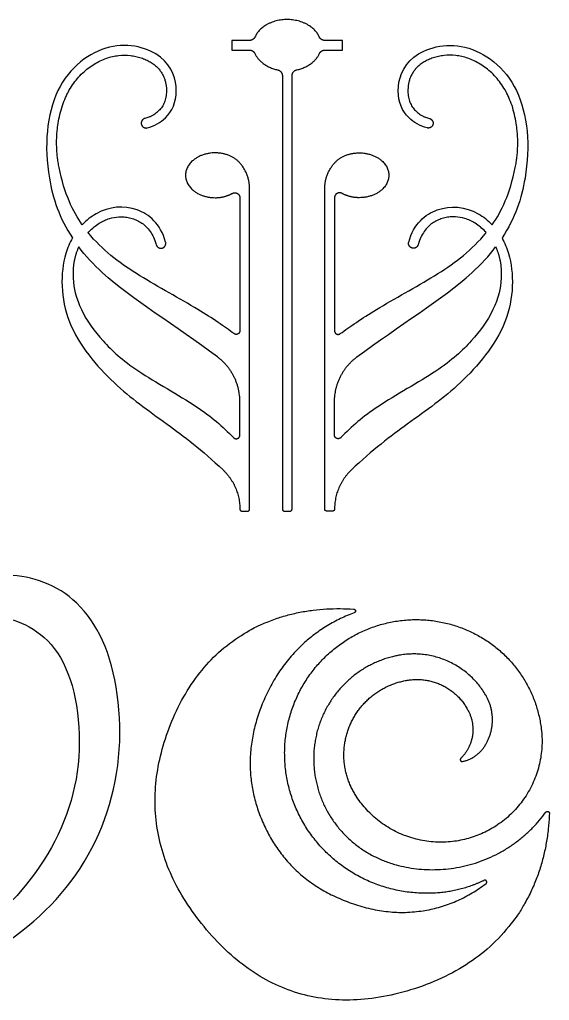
# Model space of a CAD drawing. Header units: millimetres. Extents: x -135 to 7155, y -215 to 2165.
# Drawn here: x 32 to 86.1, y 39.6 to 139.9 of the extents above; entities that cross this region are included whole.
import ezdxf

# ---------------------------------------------------------------- set-up
doc = ezdxf.new("R2010")
doc.units = ezdxf.units.MM
doc.header["$MEASUREMENT"] = 0
doc.layers.add('Default', color=18, linetype='Continuous')

msp = doc.modelspace()

# ---------------------------------------------------------------- linework, layer by layer
at = {"layer": 'Default', "color": 5}
for p, q in [((55.47, 137.74), (53.66, 137.74)), ((53.66, 137.74), (53.66, 136.75)), ((64.94, 137.74), (63.14, 137.74)), ((64.94, 136.75), (64.94, 137.74)), ((53.66, 136.75), (55.47, 136.75)), ((63.14, 136.75), (64.94, 136.75)), ((58.81, 134.14), (58.81, 89.85)), ((59.8, 89.85), (59.8, 134.14)), ((55.46, 89.85), (55.46, 122.61)), ((63.14, 89.85), (63.14, 122.61)), ((54.47, 121.66), (54.47, 108.07)), ((64.14, 121.66), (64.14, 108.07)), ((54.47, 97.41), (54.47, 100.83)), ((64.14, 97.41), (64.14, 100.83)), ((54.67, 89.65), (55.26, 89.65)), ((59, 89.65), (59.3, 89.65)), ((59.3, 89.65), (59.6, 89.65)), ((63.94, 89.65), (63.34, 89.65)), ((86.09, 58.75), (86.08, 58.53))]:
    msp.add_line(p, q, dxfattribs=at)
for points, weights in [([(59.3, 139.87), (56.82, 139.87), (56.01, 138.09)], [1, 0.771647861861, 0.899362000735]), ([(62.59, 138.09), (61.79, 139.87), (59.3, 139.87)], [0.899362000735, 0.771647861861, 1]), ([(56.01, 138.09), (55.85, 137.74), (55.47, 137.74)], [1, 0.84074808029, 1]), ([(63.14, 137.74), (62.75, 137.74), (62.59, 138.09)], [1, 0.84074808029, 1]), ([(55.47, 136.75), (55.85, 136.75), (56.01, 136.39)], [1, 0.840748023385, 1]), ([(56.01, 136.39), (56.6, 135.11), (58.33, 134.73)], [0.899361954433, 0.802774490183, 0.909841920744]), ([(60.27, 134.73), (62.01, 135.11), (62.59, 136.39)], [0.909841920744, 0.802774490183, 0.899361954433]), ([(62.59, 136.39), (62.75, 136.75), (63.14, 136.75)], [1, 0.840748023385, 1]), ([(58.33, 134.73), (58.81, 134.62), (58.81, 134.14)], [1, 0.779076731535, 1]), ([(59.8, 134.14), (59.8, 134.62), (60.27, 134.73)], [1, 0.779076731535, 1]), ([(36, 124.76), (35.57, 126.9), (35.87, 129.06)], [1, 0.985409959166, 1]), ([(82.61, 124.76), (83.04, 126.9), (82.73, 129.06)], [1, 0.985409959166, 1]), ([(55.46, 122.61), (55.46, 124.17), (54.39, 125.3)], [1, 0.928671913587, 1]), ([(63.14, 122.61), (63.14, 124.17), (64.22, 125.3)], [1, 0.928671913587, 1]), ([(37.92, 116.44), (37.45, 115.33), (37.43, 114.13)], [1, 0.981921267403, 1]), ([(80.69, 116.44), (81.15, 115.33), (81.17, 114.13)], [1, 0.981921267403, 1]), ([(54.47, 100.83), (54.47, 103.69), (52.18, 105.4)], [1, 0.894124459826, 1]), ([(64.14, 100.83), (64.14, 103.69), (66.43, 105.4)], [1, 0.894124459826, 1]), ([(52.75, 93.85), (54.47, 92.22), (54.47, 89.85)], [1, 0.919101078178, 1]), ([(65.86, 93.85), (64.14, 92.22), (64.14, 89.85)], [1, 0.919101078178, 1]), ([(54.47, 89.85), (54.47, 89.65), (54.67, 89.65)], [1, 0.707106781187, 1]), ([(55.26, 89.65), (55.46, 89.65), (55.46, 89.85)], [1, 0.707106781187, 1]), ([(58.81, 89.85), (58.81, 89.65), (59, 89.65)], [1, 0.707106781186, 1]), ([(59.6, 89.65), (59.8, 89.65), (59.8, 89.85)], [1, 0.707106781186, 1]), ([(63.34, 89.65), (63.14, 89.65), (63.14, 89.85)], [1, 0.707106781187, 1]), ([(64.14, 89.85), (64.14, 89.65), (63.94, 89.65)], [1, 0.707106781187, 1]), ([(79.58, 70.86), (76.56, 75.97), (70.72, 74.91)], [1, 0.820827026695, 1]), ([(71.69, 72.38), (75.97, 73.02), (77.86, 69.13)], [1, 0.806572835269, 1]), ([(79.44, 65.57), (81.17, 68.17), (79.58, 70.86)], [1, 0.846830984611, 1]), ([(77.86, 69.13), (79.16, 66.47), (77.05, 64.39)], [1, 0.811042001987, 1]), ([(77.23, 64.06), (78.64, 64.36), (79.44, 65.57)], [1, 0.926919326225, 1]), ([(70.18, 53.57), (79.82, 50.78), (85.73, 58.88)], [1, 0.81889967655, 1]), ([(79.41, 51.91), (77.29, 50.87), (74.94, 50.65)], [1, 0.983707250627, 1])]:
    msp.add_rational_spline(points, weights, degree=2, dxfattribs=at)
for points, knots in [([(45.01, 128.8), (45.76, 128.99), (47.29, 129.88), (48.37, 132.37), (47.17, 136.42), (41.17, 138.09), (34.99, 133.48), (34.28, 124.85), (36.03, 119.58), (37.36, 117.56)], [3211.737778, 3211.737778, 3211.737778, 3211.737778, 3223.367754, 3240.610579, 3257.853404, 3275.09623, 3292.339055, 3309.58188, 3320.442927, 3320.442927, 3320.442927, 3320.442927]), ([(73.6, 128.8), (72.84, 128.99), (71.32, 129.88), (70.24, 132.37), (71.44, 136.42), (77.43, 138.09), (83.62, 133.48), (84.32, 124.85), (82.58, 119.58), (81.25, 117.56)], [2768.951312, 2768.951312, 2768.951312, 2768.951312, 2780.581288, 2797.824113, 2815.066938, 2832.309764, 2849.552589, 2866.795414, 2877.656461, 2877.656461, 2877.656461, 2877.656461]), ([(35.87, 129.06), (35.92, 129.35), (36.02, 129.96), (36.25, 130.85), (36.51, 131.57), (36.75, 132.12), (37, 132.62), (37.5, 133.43), (38.19, 134.25), (38.97, 134.91), (39.57, 135.33), (40.2, 135.67), (40.82, 135.93), (41.45, 136.11), (42.27, 136.24), (43.08, 136.24), (43.85, 136.12), (44.38, 135.97), (44.87, 135.78), (45.31, 135.55), (45.69, 135.3), (46.02, 135.02), (46.28, 134.73), (46.49, 134.41), (46.66, 134.09), (46.79, 133.75), (46.89, 133.41), (46.95, 133.07), (46.97, 132.73), (46.97, 132.31), (46.9, 131.82), (46.73, 131.3), (46.5, 130.92), (46.29, 130.66), (46.04, 130.4), (45.75, 130.18), (45.42, 130), (45.13, 129.87), (44.9, 129.8), (44.77, 129.77)], [3166.434037, 3166.434037, 3166.434037, 3166.434037, 3168.214097, 3170.137666, 3171.969965, 3172.847324, 3173.71066, 3175.390594, 3178.582827, 3180.102562, 3181.57384, 3182.994181, 3184.359947, 3185.667204, 3186.928225, 3189.349174, 3190.506807, 3191.621362, 3192.682827, 3193.679335, 3194.597015, 3195.43801, 3196.22745, 3196.981406, 3197.715885, 3198.438815, 3199.152187, 3199.853913, 3200.537873, 3201.195661, 3202.389678, 3203.46842, 3204.49993, 3205.018215, 3205.549403, 3206.63625, 3207.199782, 3207.786296, 3208.596157, 3208.596157, 3208.596157, 3208.596157]), ([(82.73, 129.06), (82.69, 129.35), (82.58, 129.96), (82.36, 130.85), (82.1, 131.57), (81.86, 132.12), (81.6, 132.62), (81.11, 133.43), (80.42, 134.25), (79.64, 134.91), (79.03, 135.33), (78.41, 135.67), (77.78, 135.93), (77.15, 136.11), (76.34, 136.24), (75.53, 136.24), (74.76, 136.12), (74.22, 135.97), (73.73, 135.78), (73.29, 135.55), (72.91, 135.3), (72.59, 135.02), (72.33, 134.73), (72.11, 134.41), (71.94, 134.09), (71.81, 133.75), (71.72, 133.41), (71.66, 133.07), (71.63, 132.73), (71.64, 132.31), (71.7, 131.82), (71.88, 131.3), (72.1, 130.92), (72.32, 130.66), (72.57, 130.4), (72.86, 130.18), (73.18, 130), (73.48, 129.87), (73.7, 129.8), (73.83, 129.77)], [3166.434037, 3166.434037, 3166.434037, 3166.434037, 3168.214097, 3170.137666, 3171.969965, 3172.847324, 3173.71066, 3175.390594, 3178.582827, 3180.102562, 3181.57384, 3182.994181, 3184.359947, 3185.667204, 3186.928225, 3189.349174, 3190.506807, 3191.621362, 3192.682827, 3193.679335, 3194.597015, 3195.43801, 3196.22745, 3196.981406, 3197.715885, 3198.438815, 3199.152187, 3199.853913, 3200.537873, 3201.195661, 3202.389678, 3203.46842, 3204.49993, 3205.018215, 3205.549403, 3206.63625, 3207.199782, 3207.786296, 3208.596157, 3208.596157, 3208.596157, 3208.596157]), ([(46.88, 117.14), (46.35, 119.01), (43.98, 121.04), (40.56, 120.72), (38.8, 119.37), (38.36, 118.91)], [3115.735311, 3115.735311, 3115.735311, 3115.735311, 3128.748954, 3142.866476, 3148.258818, 3148.258818, 3148.258818, 3148.258818]), ([(71.72, 117.14), (72.25, 119.01), (74.63, 121.04), (78.05, 120.72), (79.81, 119.37), (80.25, 118.91)], [3115.735311, 3115.735311, 3115.735311, 3115.735311, 3128.748954, 3142.866476, 3148.258818, 3148.258818, 3148.258818, 3148.258818]), ([(38.97, 118.11), (39, 118.15), (39.19, 118.35), (39.55, 118.68), (40.07, 119.06), (40.61, 119.34), (41.28, 119.6), (41.97, 119.73), (42.66, 119.72), (43.2, 119.63), (43.73, 119.47), (44.24, 119.23), (44.71, 118.91), (45.13, 118.48), (45.51, 117.93), (45.76, 117.38), (45.89, 117.01), (45.92, 116.87)], [3094.909197, 3094.909197, 3094.909197, 3094.909197, 3095.235671, 3096.579914, 3097.863127, 3099.090926, 3100.259337, 3102.194636, 3103.289203, 3104.382875, 3105.491817, 3106.606601, 3107.73899, 3108.928194, 3110.231848, 3111.72518, 3112.593799, 3112.593799, 3112.593799, 3112.593799]), ([(79.64, 118.11), (79.6, 118.15), (79.42, 118.35), (79.06, 118.68), (78.53, 119.06), (78, 119.34), (77.32, 119.6), (76.63, 119.73), (75.95, 119.72), (75.4, 119.63), (74.88, 119.47), (74.37, 119.23), (73.9, 118.91), (73.47, 118.48), (73.1, 117.93), (72.84, 117.38), (72.72, 117.01), (72.68, 116.87)], [3094.909197, 3094.909197, 3094.909197, 3094.909197, 3095.235671, 3096.579914, 3097.863127, 3099.090926, 3100.259337, 3102.194636, 3103.289203, 3104.382875, 3105.491817, 3106.606601, 3107.73899, 3108.928194, 3110.231848, 3111.72518, 3112.593799, 3112.593799, 3112.593799, 3112.593799]), ([(37.36, 117.56), (37.09, 117.08), (36.1, 114.75), (36.14, 108.76), (41.73, 102.25), (46.27, 99.14), (50.62, 95.88), (52.75, 93.85)], [3320.442927, 3320.442927, 3320.442927, 3320.442927, 3324.638747, 3338.756269, 3352.873791, 3366.991313, 3378.177239, 3378.177239, 3378.177239, 3378.177239]), ([(53.87, 107.78), (52.94, 108.47), (50.12, 110.41), (43.96, 113.7), (40.64, 116.11), (39.06, 117.99), (38.97, 118.11)], [3054.414279, 3054.414279, 3054.414279, 3054.414279, 3065.854921, 3079.934893, 3094.014865, 3094.909197, 3094.909197, 3094.909197, 3094.909197]), ([(64.73, 107.78), (65.67, 108.47), (68.48, 110.41), (74.64, 113.7), (77.97, 116.11), (79.55, 117.99), (79.64, 118.11)], [3054.414279, 3054.414279, 3054.414279, 3054.414279, 3065.854921, 3079.934893, 3094.014865, 3094.909197, 3094.909197, 3094.909197, 3094.909197]), ([(81.25, 117.56), (81.51, 117.08), (82.5, 114.75), (82.47, 108.76), (76.88, 102.25), (72.34, 99.14), (67.99, 95.88), (65.86, 93.85)], [2877.656461, 2877.656461, 2877.656461, 2877.656461, 2881.852281, 2895.969803, 2910.087325, 2924.204847, 2935.390772, 2935.390772, 2935.390772, 2935.390772]), ([(52.18, 105.4), (47.92, 108.59), (41.96, 112.16), (38.68, 115.75), (38.01, 116.64)], [634.561103, 634.561103, 634.561103, 634.561103, 649.150295, 653.89199, 653.89199, 653.89199, 653.89199]), ([(66.43, 105.4), (70.69, 108.59), (76.65, 112.16), (79.93, 115.75), (80.6, 116.64)], [540.634462, 540.634462, 540.634462, 540.634462, 555.223654, 559.965348, 559.965348, 559.965348, 559.965348]), ([(37.43, 114.13), (37.4, 112.5), (38.23, 109.85), (40.35, 107.03), (43.47, 104.09), (50.21, 100.45), (52.69, 98.32), (53.83, 97.15)], [565.162366, 565.162366, 565.162366, 565.162366, 574.237753, 584.915658, 595.593563, 606.271468, 615.262417, 615.262417, 615.262417, 615.262417]), ([(81.17, 114.13), (81.2, 112.5), (80.38, 109.85), (78.26, 107.03), (75.14, 104.09), (68.4, 100.45), (65.91, 98.32), (64.78, 97.15)], [565.162366, 565.162366, 565.162366, 565.162366, 574.237753, 584.915658, 595.593563, 606.271468, 615.262417, 615.262417, 615.262417, 615.262417]), ([(-7.41, 52.34), (-7.91, 49.52), (-3.33, 44.53), (5.17, 40.9), (16.58, 39.77), (27.71, 42.9), (38.14, 51.16), (43.08, 63.41), (41.48, 77.08), (35.15, 83.17), (27.29, 83.32), (24.02, 80.36), (23.17, 77.27), (23.69, 76.03), (23.99, 75.7)], [11708.457076, 11708.457076, 11708.457076, 11708.457076, 11743.120278, 11777.78348, 11812.446683, 11847.109885, 11881.773087, 11916.43629, 11951.099492, 11985.762694, 12020.425897, 12055.089099, 12089.752301, 12113.583948, 12113.583948, 12113.583948, 12113.583948]), ([(24.46, 75.85), (24.53, 76.62), (25.17, 78.52), (30.34, 79.52), (37.28, 75.72), (38.98, 62.67), (33.9, 51.66), (24.33, 43.44), (12.34, 41.41), (4.52, 43.04), (0.15, 44.78), (-2.23, 46.42)], [12115.906081, 12115.906081, 12115.906081, 12115.906081, 12144.499012, 12179.520318, 12214.541624, 12249.56293, 12284.584236, 12319.605542, 12354.626847, 12389.648153, 12422.896309, 12422.896309, 12422.896309, 12422.896309]), ([(74.94, 50.65), (74.91, 50.65), (74.62, 50.63), (74.08, 50.59), (73.3, 50.59), (72.52, 50.62), (71.75, 50.69), (70.99, 50.81), (70.23, 50.96), (69.49, 51.16), (68.76, 51.39), (68.04, 51.66), (67.33, 51.96), (66.65, 52.3), (65.99, 52.68), (65.35, 53.09), (64.73, 53.53), (64.13, 54), (63.57, 54.51), (63.03, 55.04), (62.52, 55.59), (62.04, 56.17), (61.6, 56.78), (61.18, 57.4), (60.81, 58.05), (60.46, 58.71), (60.15, 59.39), (59.88, 60.08), (59.65, 60.79), (59.45, 61.5), (59.29, 62.22), (59.17, 62.95), (59.09, 63.68), (59.05, 64.42), (59.04, 65.15), (59.07, 65.88), (59.15, 66.61), (59.26, 67.33), (59.4, 68.04), (59.59, 68.75), (59.81, 69.44), (60.06, 70.11), (60.35, 70.78), (60.67, 71.42), (61.03, 72.04), (61.42, 72.65), (61.84, 73.23), (62.28, 73.79), (62.76, 74.32), (63.26, 74.83), (63.78, 75.3), (64.33, 75.75), (64.9, 76.17), (65.49, 76.56), (66.1, 76.92), (66.72, 77.24), (67.36, 77.53), (68.02, 77.78), (68.68, 78), (69.35, 78.18), (70.03, 78.33), (70.72, 78.44), (71.41, 78.52), (72.1, 78.56), (72.79, 78.56), (73.47, 78.53), (74.16, 78.46), (74.84, 78.35), (75.51, 78.21), (76.17, 78.04), (76.81, 77.83), (77.45, 77.59), (78.07, 77.32), (78.67, 77.01), (79.26, 76.67), (79.83, 76.31), (80.37, 75.92), (80.9, 75.5), (81.39, 75.05), (81.87, 74.58), (82.32, 74.08), (82.74, 73.57), (83.13, 73.03), (83.49, 72.48), (83.82, 71.91), (84.12, 71.32), (84.39, 70.72), (84.63, 70.11), (84.83, 69.48), (85, 68.85), (85.14, 68.21), (85.23, 67.64), (85.27, 67.28), (85.29, 67.14)], [28322.9101481, 28322.9101481, 28322.9101481, 28322.9101481, 28322.9110238, 28322.9193571, 28322.9276904, 28322.9360238, 28322.9443571, 28322.9526904, 28322.9610238, 28322.9693571, 28322.9776904, 28322.9860238, 28322.9943571, 28323.0026904, 28323.0110238, 28323.0193571, 28323.0276904, 28323.0360238, 28323.0443571, 28323.0526904, 28323.0610238, 28323.0693571, 28323.0776904, 28323.0860238, 28323.0943571, 28323.1026904, 28323.1110238, 28323.1193571, 28323.1276904, 28323.1360238, 28323.1443571, 28323.1526904, 28323.1610238, 28323.1693571, 28323.1776904, 28323.1860238, 28323.1943571, 28323.2026904, 28323.2110238, 28323.2193571, 28323.2276904, 28323.2360238, 28323.2443571, 28323.2526904, 28323.2610238, 28323.2693571, 28323.2776904, 28323.2860238, 28323.2943571, 28323.3026904, 28323.3110238, 28323.3193571, 28323.3276904, 28323.3360238, 28323.3443571, 28323.3526904, 28323.3610238, 28323.3693571, 28323.3776904, 28323.3860238, 28323.3943571, 28323.4026904, 28323.4110238, 28323.4193571, 28323.4276904, 28323.4360238, 28323.4443571, 28323.4526904, 28323.4610238, 28323.4693571, 28323.4776904, 28323.4860238, 28323.4943571, 28323.5026904, 28323.5110238, 28323.5193571, 28323.5276904, 28323.5360238, 28323.5443571, 28323.5526904, 28323.5610238, 28323.5693571, 28323.5776904, 28323.5860238, 28323.5943571, 28323.6026904, 28323.6110238, 28323.6193571, 28323.6276904, 28323.6360238, 28323.6443571, 28323.6526904, 28323.6582869, 28323.6582869, 28323.6582869, 28323.6582869]), ([(70.72, 74.91), (70.58, 74.89), (70.27, 74.82), (69.78, 74.7), (69.25, 74.54), (68.74, 74.35), (68.23, 74.13), (67.74, 73.89), (67.25, 73.62), (66.79, 73.33), (66.33, 73.01), (65.9, 72.67), (65.48, 72.3), (65.08, 71.91), (64.69, 71.5), (64.34, 71.07), (64, 70.62), (63.69, 70.16), (63.4, 69.67), (63.13, 69.17), (62.89, 68.66), (62.68, 68.13), (62.5, 67.59), (62.34, 67.04), (62.22, 66.49), (62.12, 65.92), (62.05, 65.35), (62.01, 64.78), (62.01, 64.21), (62.03, 63.63), (62.08, 63.05), (62.16, 62.48), (62.28, 61.91), (62.42, 61.35), (62.59, 60.79), (62.79, 60.24), (63.02, 59.71), (63.28, 59.18), (63.57, 58.67), (63.88, 58.17), (64.22, 57.69), (64.59, 57.22), (64.98, 56.78), (65.4, 56.35), (65.83, 55.95), (66.29, 55.57), (66.77, 55.21), (67.27, 54.88), (67.78, 54.57), (68.31, 54.3), (68.86, 54.04), (69.42, 53.82), (69.86, 53.67), (70.12, 53.59), (70.18, 53.57)], [29457.6358932, 29457.6358932, 29457.6358932, 29457.6358932, 29457.642272, 29457.6506053, 29457.6589386, 29457.667272, 29457.6756053, 29457.6839386, 29457.692272, 29457.7006053, 29457.7089386, 29457.717272, 29457.7256053, 29457.7339386, 29457.742272, 29457.7506053, 29457.7589386, 29457.767272, 29457.7756053, 29457.7839386, 29457.792272, 29457.8006053, 29457.8089386, 29457.817272, 29457.8256053, 29457.8339386, 29457.842272, 29457.8506053, 29457.8589386, 29457.867272, 29457.8756053, 29457.8839386, 29457.892272, 29457.9006053, 29457.9089386, 29457.917272, 29457.9256053, 29457.9339386, 29457.942272, 29457.9506053, 29457.9589386, 29457.967272, 29457.9756053, 29457.9839386, 29457.992272, 29458.0006053, 29458.0089386, 29458.017272, 29458.0256053, 29458.0339386, 29458.042272, 29458.0506053, 29458.0589386, 29458.0616992, 29458.0616992, 29458.0616992, 29458.0616992])]:
    msp.add_open_spline(points, degree=3, knots=knots, dxfattribs=at)
for points, weights, knots in [([(44.77, 129.77), (44.29, 129.65), (44.41, 129.17), (44.53, 128.69), (45.01, 128.8)], [1, 0.707106781187, 1, 0.707106781187, 1], [3208.596157, 3208.596157, 3208.596157, 3210.166968, 3210.166968, 3211.737778, 3211.737778, 3211.737778]), ([(73.83, 129.77), (74.32, 129.65), (74.2, 129.17), (74.08, 128.69), (73.6, 128.8)], [1, 0.707106781187, 1, 0.707106781187, 1], [3208.596157, 3208.596157, 3208.596157, 3210.166968, 3210.166968, 3211.737778, 3211.737778, 3211.737778]), ([(54.39, 125.3), (53.48, 126.25), (51.94, 126.25), (48.92, 126.25), (48.92, 123.96), (48.92, 121.67), (51.94, 121.67), (52.91, 121.67), (53.71, 122.11)], [0.859154277121, 0.82491371808, 1, 0.707106781187, 1, 0.707106781187, 1, 0.881855541552, 0.859023040947], [3018.619946, 3018.619946, 3018.619946, 3019.55894, 3019.55894, 3021.129736, 3021.129736, 3022.700533, 3022.700533, 3023.334145, 3023.334145, 3023.334145]), ([(64.22, 125.3), (65.12, 126.25), (66.67, 126.25), (69.69, 126.25), (69.69, 123.96), (69.69, 121.67), (66.67, 121.67), (65.69, 121.67), (64.9, 122.11)], [0.859154277121, 0.82491371808, 1, 0.707106781187, 1, 0.707106781187, 1, 0.881855541552, 0.859023040947], [3018.619946, 3018.619946, 3018.619946, 3019.55894, 3019.55894, 3021.129736, 3021.129736, 3022.700533, 3022.700533, 3023.334145, 3023.334145, 3023.334145]), ([(53.71, 122.11), (53.96, 122.25), (54.22, 122.1), (54.47, 121.95), (54.47, 121.66)], [1, 0.86889331248, 1, 0.86889331248, 1], [3023.334145, 3023.334145, 3023.334145, 3024.404452, 3024.404452, 3025.474759, 3025.474759, 3025.474759]), ([(64.9, 122.11), (64.64, 122.25), (64.39, 122.1), (64.14, 121.95), (64.14, 121.66)], [1, 0.86889331248, 1, 0.86889331248, 1], [3023.334145, 3023.334145, 3023.334145, 3024.404452, 3024.404452, 3025.474759, 3025.474759, 3025.474759]), ([(45.92, 116.87), (46.06, 116.39), (46.54, 116.52), (47.02, 116.66), (46.88, 117.14)], [1, 0.707106781187, 1, 0.707106781187, 1], [3112.593799, 3112.593799, 3112.593799, 3114.164555, 3114.164555, 3115.735311, 3115.735311, 3115.735311]), ([(72.68, 116.87), (72.55, 116.39), (72.07, 116.52), (71.59, 116.66), (71.72, 117.14)], [1, 0.707106781187, 1, 0.707106781187, 1], [3112.593799, 3112.593799, 3112.593799, 3114.164555, 3114.164555, 3115.735311, 3115.735311, 3115.735311]), ([(54.47, 108.07), (54.47, 107.85), (54.26, 107.74), (54.06, 107.64), (53.87, 107.78)], [1, 0.851489586457, 1, 0.851489586457, 1], [3052.760122, 3052.760122, 3052.760122, 3053.587201, 3053.587201, 3054.414279, 3054.414279, 3054.414279]), ([(64.14, 108.07), (64.14, 107.85), (64.34, 107.74), (64.55, 107.64), (64.73, 107.78)], [1, 0.851489586457, 1, 0.851489586457, 1], [3052.760122, 3052.760122, 3052.760122, 3053.587201, 3053.587201, 3054.414279, 3054.414279, 3054.414279]), ([(53.83, 97.15), (54, 96.97), (54.23, 97.07), (54.47, 97.16), (54.47, 97.41)], [1, 0.82922187733, 1, 0.82922187733, 1], [615.262417, 615.262417, 615.262417, 616.151088, 616.151088, 617.039759, 617.039759, 617.039759]), ([(64.78, 97.15), (64.61, 96.97), (64.37, 97.07), (64.14, 97.16), (64.14, 97.41)], [1, 0.82922187733, 1, 0.82922187733, 1], [615.262417, 615.262417, 615.262417, 616.151088, 616.151088, 617.039759, 617.039759, 617.039759]), ([(86.08, 58.53), (85.45, 45.21), (59.78, 36.68), (42.55, 56.85), (52.93, 80.5), (66.09, 79.63)], [1, 0.833558757146, 0.833558757146, 0.833558757146, 0.833558757146, 0.996685886699], [26002.121302, 26002.121302, 26002.121302, 26359.453749, 26716.786197, 27074.118644, 27427.875672, 27427.875672, 27427.875672]), ([(66.15, 79.25), (59.73, 76.89), (54.08, 63.69), (59.87, 51.28), (73.85, 47.25), (79.61, 51.57)], [0.996857024035, 0.907862008562, 0.907862008562, 0.907862008562, 0.907862008562, 0.996979447189], [27436.046486, 27436.046486, 27436.046486, 27636.058925, 27839.572571, 28043.086216, 28243.236178, 28243.236178, 28243.236178]), ([(66.09, 79.63), (66.25, 79.62), (66.28, 79.46), (66.3, 79.3), (66.15, 79.25)], [1, 0.77700574656, 1, 0.77700574656, 1], [27427.875672, 27427.875672, 27427.875672, 27431.961079, 27431.961079, 27436.046486, 27436.046486, 27436.046486]), ([(66.31, 60.58), (64.05, 64.12), (65.79, 67.94), (67.53, 71.76), (71.69, 72.38)], [1, 0.878630596594, 1, 0.878630596594, 1], [28741.671497, 28741.671497, 28741.671497, 28858.361364, 28858.361364, 28975.051231, 28975.051231, 28975.051231]), ([(85.29, 67.14), (86.08, 59.04), (78.39, 56.38), (70.69, 53.72), (66.31, 60.58)], [1, 0.785287964596, 1, 0.785287964596, 1], [28323.658287, 28323.658287, 28323.658287, 28532.664892, 28532.664892, 28741.671497, 28741.671497, 28741.671497]), ([(77.05, 64.39), (76.94, 64.29), (77.01, 64.16), (77.08, 64.02), (77.23, 64.06)], [1, 0.798986851694, 1, 0.798986851694, 1], [29166.233383, 29166.233383, 29166.233383, 29170.10451, 29170.10451, 29173.975636, 29173.975636, 29173.975636]), ([(85.73, 58.88), (85.82, 58.99), (85.96, 58.95), (86.1, 58.9), (86.09, 58.75)], [1, 0.802386841515, 1, 0.802386841515, 1], [25990.966401, 25990.966401, 25990.966401, 25994.803475, 25994.803475, 25998.64055, 25998.64055, 25998.64055]), ([(79.61, 51.57), (79.76, 51.68), (79.66, 51.84), (79.57, 51.99), (79.41, 51.91)], [1, 0.73985880392, 1, 0.73985880392, 1], [28243.236178, 28243.236178, 28243.236178, 28247.663794, 28247.663794, 28252.091409, 28252.091409, 28252.091409])]:
    msp.add_rational_spline(points, weights, degree=2, knots=knots, dxfattribs=at)
for points in [[(38.36, 118.91), (37.4, 120.28), (36.55, 122.05), (36, 124.76)], [(80.25, 118.91), (81.21, 120.28), (82.06, 122.05), (82.61, 124.76)], [(38.01, 116.64), (37.98, 116.57), (37.95, 116.51), (37.92, 116.44)], [(80.6, 116.64), (80.63, 116.57), (80.66, 116.51), (80.69, 116.44)]]:
    msp.add_open_spline(points, degree=3, dxfattribs=at)

doc.saveas('drawing.dxf')
